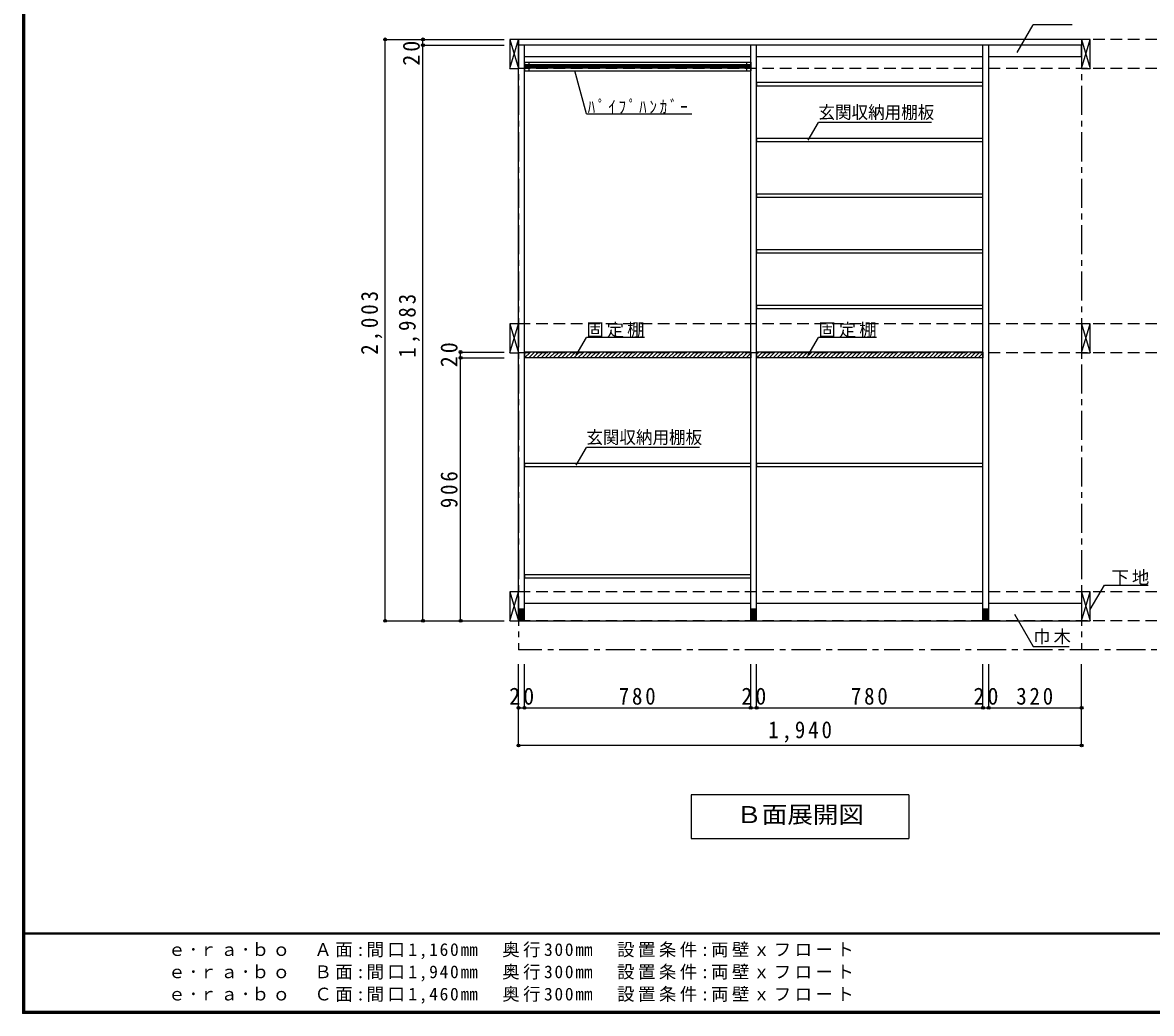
# Model space of a CAD drawing. Units: millimetres at full size, sheet at 1:20. Extents: x -8210 to 8210, y -5841 to 5773.
# Drawn here: x 410 to 4301, y 187 to 3601 of the extents above; entities that cross this region are included whole.
import ezdxf
from ezdxf.enums import TextEntityAlignment as Align

# ---------------------------------------------------------------- set-up
doc = ezdxf.new("R2010")
doc.units = ezdxf.units.MM
doc.header["$LTSCALE"] = 20
doc.header["$PDMODE"] = 32
doc.header["$PDSIZE"] = 10
doc.linetypes.add('CHAIN1', pattern=[8, 5, -1, 1, -1])
doc.linetypes.add('DASHED2', pattern=[3, 2, -1])
for name, color, linetype in [('0-2_本体', 2, 'Continuous'), ('0-3_固定棚', 3, 'Continuous'), ('0-4_可動棚', 3, 'Continuous'), ('0-5', 4, 'Continuous'), ('0-6_ﾊﾟｲﾌﾟﾊﾝｶﾞｰ', 4, 'Continuous'), ('0-7_桟木・巾木', 2, 'Continuous'), ('0-8_引き出し', 3, 'Continuous'), ('0-A_文字', 7, 'Continuous'), ('0-B_寸法', 4, 'Continuous'), ('0-C_ハッチ', 4, 'Continuous'), ('F-1_枠', 6, 'Continuous'), ('F-A_文字', 7, 'Continuous')]:
    doc.layers.add(name, color=color, linetype=linetype)
doc.styles.add('ＭＳ ゴシック', font='')
doc.styles.get('ＭＳ ゴシック').set_extended_font_data('MS Gothic')

# ---------------------------------------------------------------- blocks, each defined once
blk = doc.blocks.new('R40')
at = {"layer": '0-5', "color": 3}
for p, q in [((10, 18.67), (-10, 18.67)), ((-10, 16), (10, 16)), ((-10, 13.33), (10, 13.33)), ((-10, 10.67), (10, 10.67)), ((-10, 8), (10, 8)), ((-10, 5.33), (10, 5.33)), ((-10, 2.67), (10, 2.67)), ((-10, 0), (10, 0)), ((-10, -2.67), (10, -2.67)), ((-10, -5.33), (10, -5.33)), ((-10, -8), (10, -8)), ((-10, -10.67), (10, -10.67)), ((-10, -13.33), (10, -13.33)), ((-10, -16), (10, -16)), ((-10, -18.67), (10, -18.67))]:
    blk.add_line(p, q, dxfattribs=at)

msp = doc.modelspace()

# ---------------------------------------------------------------- linework, layer by layer
at = {"layer": '0-2_本体', "color": 3}
for p, q in [((2089.71, 3542.77), (2089.71, 3522.77)), ((2119.71, 3522.77), (2119.71, 3542.77)), ((4059.71, 3542.77), (2119.71, 3542.77)), ((4059.71, 3542.77), (4059.71, 3522.77)), ((2119.71, 1539.77), (2119.71, 3522.77)), ((4059.71, 3522.77), (2119.71, 3522.77)), ((2139.71, 1539.77), (2139.71, 3522.77)), ((2919.71, 1539.77), (2919.71, 3522.77)), ((2939.71, 1539.77), (2939.71, 3522.77)), ((3719.71, 1539.77), (3719.71, 3522.77)), ((3739.71, 1539.77), (3739.71, 3522.77)), ((2119.71, 1539.77), (4059.71, 1539.77)), ((4059.71, 1539.77), (4039.71, 1539.77))]:
    msp.add_line(p, q, dxfattribs=at)
at = {"layer": '0-3_固定棚'}
for p, q in [((2139.71, 2465.77), (2139.71, 2445.77)), ((2919.71, 2465.77), (2139.71, 2465.77)), ((2919.71, 2465.77), (2919.71, 2445.77)), ((2939.71, 2465.77), (2939.71, 2445.77)), ((3719.71, 2465.77), (2939.71, 2465.77)), ((3719.71, 2465.77), (3719.71, 2445.77)), ((2919.71, 2445.77), (2139.71, 2445.77)), ((3719.71, 2445.77), (2939.71, 2445.77))]:
    msp.add_line(p, q, dxfattribs=at)
at = {"layer": '0-4_可動棚'}
for p, q in [((2940.71, 3381.97), (2940.71, 3393.97)), ((3718.71, 3393.97), (2940.71, 3393.97)), ((3718.71, 3393.97), (3718.71, 3381.97)), ((3718.71, 3381.97), (2940.71, 3381.97)), ((2940.71, 3189.97), (2940.71, 3201.97)), ((3718.71, 3201.97), (2940.71, 3201.97)), ((3718.71, 3201.97), (3718.71, 3189.97)), ((3718.71, 3189.97), (2940.71, 3189.97)), ((2940.71, 2997.97), (2940.71, 3009.97)), ((3718.71, 3009.97), (2940.71, 3009.97)), ((3718.71, 2997.97), (2940.71, 2997.97)), ((3718.71, 3009.97), (3718.71, 2997.97)), ((2940.71, 2805.97), (2940.71, 2817.97)), ((3718.71, 2817.97), (2940.71, 2817.97)), ((3718.71, 2805.97), (2940.71, 2805.97)), ((3718.71, 2817.97), (3718.71, 2805.97)), ((2940.71, 2613.97), (2940.71, 2625.97)), ((3718.71, 2625.97), (2940.71, 2625.97)), ((3718.71, 2613.97), (2940.71, 2613.97)), ((3718.71, 2625.97), (3718.71, 2613.97)), ((2140.75, 2069.97), (2140.75, 2081.97)), ((2918.71, 2081.97), (2140.75, 2081.97)), ((2918.71, 2069.97), (2140.75, 2069.97)), ((2918.71, 2081.97), (2918.71, 2069.97)), ((2940.75, 2069.97), (2940.75, 2081.97)), ((3718.71, 2081.97), (2940.75, 2081.97)), ((3718.71, 2069.97), (2940.75, 2069.97)), ((3718.71, 2081.97), (3718.71, 2069.97)), ((2140.75, 1685.97), (2140.75, 1697.97)), ((2918.71, 1697.97), (2140.75, 1697.97)), ((2918.71, 1685.97), (2140.75, 1685.97)), ((2918.71, 1697.97), (2918.71, 1685.97))]:
    msp.add_line(p, q, dxfattribs=at)
at = {"layer": '0-6_ﾊﾟｲﾌﾟﾊﾝｶﾞｰ', "color": 3}
for p, q in [((2139.71, 3464.77), (2139.71, 3434.77)), ((2139.71, 3464.77), (2919.71, 3464.77)), ((2919.71, 3464.77), (2919.71, 3434.77)), ((2139.71, 3434.77), (2919.71, 3434.77))]:
    msp.add_line(p, q, dxfattribs=at)
at = {"layer": '0-6_ﾊﾟｲﾌﾟﾊﾝｶﾞｰ', "color": 7}
for p, q in [((2154.71, 3464.77), (2154.71, 3434.77)), ((2904.71, 3464.77), (2904.71, 3434.77))]:
    msp.add_line(p, q, dxfattribs=at)
at = {"layer": '0-6_ﾊﾟｲﾌﾟﾊﾝｶﾞｰ'}
for p, q in [((2919.71, 3455.77), (2139.71, 3455.77)), ((2919.71, 3451.77), (2139.71, 3451.77)), ((2919.71, 3447.77), (2139.71, 3447.77)), ((2919.71, 3443.77), (2139.71, 3443.77))]:
    msp.add_line(p, q, dxfattribs=at)
at = {"layer": '0-7_桟木・巾木', "color": 7}
for p, q in [((2119.71, 3482.77), (2119.71, 3522.77)), ((4059.71, 3482.77), (4059.71, 3522.77)), ((2919.71, 3482.77), (2139.71, 3482.77)), ((3719.71, 3482.77), (2939.71, 3482.77)), ((4059.71, 3482.77), (3739.71, 3482.77)), ((2119.71, 1539.77), (2119.71, 1599.77)), ((2139.71, 1599.77), (2919.71, 1599.77)), ((2939.71, 1599.77), (3719.71, 1599.77)), ((3739.71, 1599.77), (4059.71, 1599.77)), ((4059.71, 1599.77), (4059.71, 1539.77))]:
    msp.add_line(p, q, dxfattribs=at)
at = {"layer": '0-8_引き出し', "color": 7}
for p, q in [((2089.71, 3542.77), (2119.71, 3442.77)), ((2089.71, 3442.77), (2119.71, 3542.77)), ((4059.71, 3442.77), (4089.71, 3542.77)), ((4059.71, 3542.77), (4089.71, 3442.77)), ((2089.71, 2562.77), (2119.71, 2462.77)), ((2089.71, 2462.77), (2119.71, 2562.77)), ((4059.71, 2462.77), (4089.71, 2562.77)), ((4059.71, 2562.77), (4089.71, 2462.77)), ((2089.71, 1639.77), (2119.71, 1539.77)), ((2089.71, 1539.77), (2119.71, 1639.77)), ((4059.71, 1539.77), (4089.71, 1639.77)), ((4059.71, 1639.77), (4089.71, 1539.77))]:
    msp.add_line(p, q, dxfattribs=at)
at = {"layer": '0-8_引き出し'}
for p, q in [((4059.71, 3542.77), (4059.71, 3442.77)), ((4089.71, 3542.77), (4059.71, 3542.77)), ((4089.71, 3442.77), (4089.71, 3542.77)), ((4059.71, 3442.77), (4089.71, 3442.77)), ((4059.71, 2562.77), (4059.71, 2462.77)), ((4089.71, 2562.77), (4059.71, 2562.77)), ((4089.71, 2462.77), (4089.71, 2562.77)), ((4059.71, 2462.77), (4089.71, 2462.77)), ((4059.71, 1639.77), (4059.71, 1539.77)), ((4089.71, 1639.77), (4059.71, 1639.77)), ((4089.71, 1539.77), (4089.71, 1639.77)), ((4059.71, 1539.77), (4089.71, 1539.77))]:
    msp.add_line(p, q, dxfattribs=at)
for points in [[(2119.71, 3442.77), (2119.71, 3542.77), (2089.71, 3542.77), (2089.71, 3442.77)], [(2119.71, 2462.77), (2119.71, 2562.77), (2089.71, 2562.77), (2089.71, 2462.77)], [(2119.71, 1539.77), (2119.71, 1639.77), (2089.71, 1639.77), (2089.71, 1539.77)]]:
    msp.add_lwpolyline(points, close=True, dxfattribs=at)
at = {"layer": '0-A_文字'}
for p, q in [((3838.14, 3497.7), (3892.97, 3592.66)), ((4027.55, 3592.66), (3892.97, 3592.66)), ((2353.04, 3286.47), (2313.3, 3434.77)), ((2353.04, 3286.47), (2716.61, 3286.47)), ((3118.02, 3195.97), (3153.04, 3256.62)), ((3543.04, 3256.62), (3153.04, 3256.62)), ((2318.02, 2454.71), (2353.04, 2515.36)), ((2553.04, 2515.36), (2353.04, 2515.36)), ((3118.02, 2454.71), (3153.04, 2515.36)), ((3353.04, 2515.36), (3153.04, 2515.36)), ((2318.02, 2075.97), (2353.04, 2136.62)), ((2743.04, 2136.62), (2353.04, 2136.62)), ((3464.71, 939.77), (3464.71, 789.77)), ((2714.71, 789.77), (3464.71, 789.77))]:
    msp.add_line(p, q, dxfattribs=at)
at = {"layer": '0-A_文字', "linetype": 'CHAIN1'}
for p, q in [((2119.71, 3542.77), (2119.71, 1439.77)), ((4059.71, 3542.77), (4059.71, 1439.77)), ((6839.71, 1439.77), (2119.71, 1439.77))]:
    msp.add_line(p, q, dxfattribs=at)
at = {"layer": '0-A_文字'}
for points in [[(4089.71, 1578.09), (4138.48, 1662.55), (4289.01, 1662.55)], [(3464.71, 939.77), (2714.71, 939.77), (2714.71, 789.77)]]:
    msp.add_lwpolyline(points, dxfattribs=at)
at = {"layer": '0-B_寸法'}
for p, q in [((1659.71, 3542.77), (2069.71, 3542.77)), ((1659.71, 1539.77), (1659.71, 3542.77)), ((1789.71, 3522.77), (1789.71, 3542.77)), ((1789.71, 3542.77), (1919.71, 3542.77)), ((1789.71, 3522.77), (2069.71, 3522.77)), ((1789.71, 1539.77), (1789.71, 3522.77)), ((1919.71, 2445.77), (1919.71, 2465.77)), ((1919.71, 2465.77), (2069.71, 2465.77)), ((1919.71, 1539.77), (1919.71, 2445.77)), ((1919.71, 2445.77), (2069.71, 2445.77)), ((1659.71, 1539.77), (2069.71, 1539.77)), ((1789.71, 1539.77), (1919.71, 1539.77)), ((1919.71, 1539.77), (2069.71, 1539.77)), ((2119.71, 1109.77), (2119.71, 1389.77)), ((2119.71, 1239.77), (2119.71, 1389.77)), ((2139.71, 1239.77), (2139.71, 1389.77)), ((2919.71, 1239.77), (2919.71, 1389.77)), ((2939.71, 1239.77), (2939.71, 1389.77)), ((3719.71, 1239.77), (3719.71, 1389.77)), ((3739.71, 1239.77), (3739.71, 1389.77)), ((4059.71, 1239.77), (4059.71, 1389.77)), ((2119.71, 1109.77), (2119.71, 1239.77)), ((2119.71, 1239.77), (2139.71, 1239.77)), ((2139.71, 1239.77), (2919.71, 1239.77)), ((2919.71, 1239.77), (2939.71, 1239.77)), ((2939.71, 1239.77), (3719.71, 1239.77)), ((3719.71, 1239.77), (3739.71, 1239.77)), ((3739.71, 1239.77), (4059.71, 1239.77)), ((4059.71, 1109.77), (4059.71, 1239.77)), ((4059.71, 1109.77), (2119.71, 1109.77))]:
    msp.add_line(p, q, dxfattribs=at)
at = {"layer": '0-B_寸法', "linetype": 'DASHED2'}
for p, q in [((6839.71, 3542.77), (2119.71, 3542.77)), ((6839.71, 3442.77), (2119.71, 3442.77)), ((6839.71, 2562.77), (2119.71, 2562.77)), ((6839.71, 2462.77), (2119.71, 2462.77)), ((6839.71, 1639.77), (2119.71, 1639.77)), ((6839.71, 1539.77), (2119.71, 1539.77))]:
    msp.add_line(p, q, dxfattribs=at)
at = {"layer": '0-B_寸法', "color": 7}
msp.add_lwpolyline([(3828.75, 1562.01), (3892.97, 1450.79), (4016.73, 1450.79)], dxfattribs=at)
for p in [(1659.71, 3542.77), (1789.71, 3542.77), (1789.71, 3522.77), (1919.71, 2465.77), (1919.71, 2445.77), (1659.71, 1539.77), (1789.71, 1539.77), (1919.71, 1539.77), (2119.71, 1239.77), (2139.71, 1239.77), (2919.71, 1239.77), (2939.71, 1239.77), (3719.71, 1239.77), (3739.71, 1239.77), (4059.71, 1239.77), (2119.71, 1109.77), (4059.71, 1109.77)]:
    msp.add_point(p, dxfattribs=at)
at = {"layer": '0-C_ハッチ'}
for p, q in [((2139.71, 2459.47), (2146.02, 2465.77)), ((2140.16, 2445.77), (2160.16, 2465.77)), ((2154.3, 2445.77), (2174.3, 2465.77)), ((2168.44, 2445.77), (2188.44, 2465.77)), ((2182.59, 2445.77), (2202.59, 2465.77)), ((2196.73, 2445.77), (2216.73, 2465.77)), ((2210.87, 2445.77), (2230.87, 2465.77)), ((2225.01, 2445.77), (2245.01, 2465.77)), ((2239.16, 2445.77), (2259.16, 2465.77)), ((2253.3, 2445.77), (2273.3, 2465.77)), ((2267.44, 2445.77), (2287.44, 2465.77)), ((2281.58, 2445.77), (2301.58, 2465.77)), ((2295.72, 2445.77), (2315.72, 2465.77)), ((2309.87, 2445.77), (2329.87, 2465.77)), ((2324.01, 2445.77), (2344.01, 2465.77)), ((2338.15, 2445.77), (2358.15, 2465.77)), ((2352.29, 2445.77), (2372.29, 2465.77)), ((2366.43, 2445.77), (2386.43, 2465.77)), ((2380.58, 2445.77), (2400.58, 2465.77)), ((2394.72, 2445.77), (2414.72, 2465.77)), ((2408.86, 2445.77), (2428.86, 2465.77)), ((2423, 2445.77), (2443, 2465.77)), ((2437.15, 2445.77), (2457.15, 2465.77)), ((2451.29, 2445.77), (2471.29, 2465.77)), ((2465.43, 2445.77), (2485.43, 2465.77)), ((2479.57, 2445.77), (2499.57, 2465.77)), ((2493.71, 2445.77), (2513.71, 2465.77)), ((2507.86, 2445.77), (2527.86, 2465.77)), ((2522, 2445.77), (2542, 2465.77)), ((2536.14, 2445.77), (2556.14, 2465.77)), ((2550.28, 2445.77), (2570.28, 2465.77)), ((2564.42, 2445.77), (2584.42, 2465.77)), ((2578.57, 2445.77), (2598.57, 2465.77)), ((2592.71, 2445.77), (2612.71, 2465.77)), ((2606.85, 2445.77), (2626.85, 2465.77)), ((2620.99, 2445.77), (2640.99, 2465.77)), ((2635.14, 2445.77), (2655.14, 2465.77)), ((2649.28, 2445.77), (2669.28, 2465.77)), ((2663.42, 2445.77), (2683.42, 2465.77)), ((2677.56, 2445.77), (2697.56, 2465.77)), ((2691.7, 2445.77), (2711.7, 2465.77)), ((2705.85, 2445.77), (2725.85, 2465.77)), ((2719.99, 2445.77), (2739.99, 2465.77)), ((2734.13, 2445.77), (2754.13, 2465.77)), ((2748.27, 2445.77), (2768.27, 2465.77)), ((2762.41, 2445.77), (2782.41, 2465.77)), ((2776.56, 2445.77), (2796.56, 2465.77)), ((2790.7, 2445.77), (2810.7, 2465.77)), ((2804.84, 2445.77), (2824.84, 2465.77)), ((2818.98, 2445.77), (2838.98, 2465.77)), ((2833.13, 2445.77), (2853.13, 2465.77)), ((2847.27, 2445.77), (2867.27, 2465.77)), ((2861.41, 2445.77), (2881.41, 2465.77)), ((2875.55, 2445.77), (2895.55, 2465.77)), ((2889.69, 2445.77), (2909.69, 2465.77)), ((2903.84, 2445.77), (2919.71, 2461.65)), ((2939.71, 2459.47), (2946.02, 2465.77)), ((2940.16, 2445.77), (2960.16, 2465.77)), ((2954.3, 2445.77), (2974.3, 2465.77)), ((2968.44, 2445.77), (2988.44, 2465.77)), ((2982.59, 2445.77), (3002.59, 2465.77)), ((2996.73, 2445.77), (3016.73, 2465.77)), ((3010.87, 2445.77), (3030.87, 2465.77)), ((3025.01, 2445.77), (3045.01, 2465.77)), ((3039.16, 2445.77), (3059.16, 2465.77)), ((3053.3, 2445.77), (3073.3, 2465.77)), ((3067.44, 2445.77), (3087.44, 2465.77)), ((3081.58, 2445.77), (3101.58, 2465.77)), ((3095.72, 2445.77), (3115.72, 2465.77)), ((3109.87, 2445.77), (3129.87, 2465.77)), ((3124.01, 2445.77), (3144.01, 2465.77)), ((3138.15, 2445.77), (3158.15, 2465.77)), ((3152.29, 2445.77), (3172.29, 2465.77)), ((3166.43, 2445.77), (3186.43, 2465.77)), ((3180.58, 2445.77), (3200.58, 2465.77)), ((3194.72, 2445.77), (3214.72, 2465.77)), ((3208.86, 2445.77), (3228.86, 2465.77)), ((3223, 2445.77), (3243, 2465.77)), ((3237.15, 2445.77), (3257.15, 2465.77)), ((3251.29, 2445.77), (3271.29, 2465.77)), ((3265.43, 2445.77), (3285.43, 2465.77)), ((3279.57, 2445.77), (3299.57, 2465.77)), ((3293.71, 2445.77), (3313.71, 2465.77)), ((3307.86, 2445.77), (3327.86, 2465.77)), ((3322, 2445.77), (3342, 2465.77)), ((3336.14, 2445.77), (3356.14, 2465.77)), ((3350.28, 2445.77), (3370.28, 2465.77)), ((3364.42, 2445.77), (3384.42, 2465.77)), ((3378.57, 2445.77), (3398.57, 2465.77)), ((3392.71, 2445.77), (3412.71, 2465.77)), ((3406.85, 2445.77), (3426.85, 2465.77)), ((3420.99, 2445.77), (3440.99, 2465.77)), ((3435.14, 2445.77), (3455.14, 2465.77)), ((3449.28, 2445.77), (3469.28, 2465.77)), ((3463.42, 2445.77), (3483.42, 2465.77)), ((3477.56, 2445.77), (3497.56, 2465.77)), ((3491.7, 2445.77), (3511.7, 2465.77)), ((3505.85, 2445.77), (3525.85, 2465.77)), ((3519.99, 2445.77), (3539.99, 2465.77)), ((3534.13, 2445.77), (3554.13, 2465.77)), ((3548.27, 2445.77), (3568.27, 2465.77)), ((3562.41, 2445.77), (3582.41, 2465.77)), ((3576.56, 2445.77), (3596.56, 2465.77)), ((3590.7, 2445.77), (3610.7, 2465.77)), ((3604.84, 2445.77), (3624.84, 2465.77)), ((3618.98, 2445.77), (3638.98, 2465.77)), ((3633.13, 2445.77), (3653.13, 2465.77)), ((3647.27, 2445.77), (3667.27, 2465.77)), ((3661.41, 2445.77), (3681.41, 2465.77)), ((3675.55, 2445.77), (3695.55, 2465.77)), ((3689.69, 2445.77), (3709.69, 2465.77)), ((3703.84, 2445.77), (3719.71, 2461.65)), ((2917.98, 2445.77), (2919.71, 2447.51)), ((3717.98, 2445.77), (3719.71, 2447.51))]:
    msp.add_line(p, q, dxfattribs=at)
at = {"layer": 'F-1_枠'}
for p, q in [((410, 5773.33), (410, 186.67)), ((413.33, 5773.33), (413.33, 186.67)), ((416.67, 5773.33), (416.67, 186.67)), ((8210, 463.33), (410, 463.33)), ((8210, 460), (410, 460)), ((8210, 193.33), (410, 193.33)), ((8210, 190), (410, 190)), ((8210, 186.67), (410, 186.67))]:
    msp.add_line(p, q, dxfattribs=at)

# ---------------------------------------------------------------- block references
at = {"layer": '0-5'}
for p in [(2129.71, 1561.11), (2929.71, 1561.11), (3729.71, 1561.11)]:
    msp.add_blockref('R40', p, dxfattribs=at)

# ---------------------------------------------------------------- texts
at = {"layer": '0-A_文字', "style": 'ＭＳ ゴシック'}
for s, height, width, p in [('玄関収納用棚板', 43.99, 0.95, (3153.04, 3256.62)), ('玄関収納用棚板', 43.99, 0.95, (2353.04, 2136.62)), ('Ｂ面展開図', 58.65, 1.1, (2869.71, 824.77))]:
    msp.add_text(s, height=height, dxfattribs=dict(at, width=width)).set_placement(p, align=Align.BOTTOM_LEFT)
at = {"layer": '0-A_文字', "char_height": 43.99, "attachment_point": 7, "style": 'ＭＳ ゴシック'}
for s, insert in [('\\T1.39;\\W0.85;ﾊﾟｲﾌﾟﾊﾝｶﾞｰ', (2357.89, 3286.47)), ('\\T1.17;固定棚', (2353.04, 2515.36)), ('\\T1.17;固定棚', (3153.04, 2515.36)), ('\\T1.17;下地', (4162.98, 1662.55))]:
    msp.add_mtext(s, dxfattribs=dict(at, insert=insert))
at = {"layer": '0-B_寸法', "color": 7, "char_height": 58.65, "attachment_point": 7, "rotation": 90, "style": 'ＭＳ ゴシック'}
for s, insert in [('\\T1.27;\\W0.95;20', (1779.71, 3452.3)), ('\\T1.28;\\W0.9;2,003', (1649.71, 2456.27)), ('\\T1.28;\\W0.9;1,983', (1779.71, 2446.27)), ('\\T1.27;\\W0.95;20', (1909.71, 2413.27)), ('\\T1.27;\\W0.9;906', (1909.71, 1927.77))]:
    msp.add_mtext(s, dxfattribs=dict(at, insert=insert))
at = {"layer": '0-B_寸法', "color": 7, "attachment_point": 7, "style": 'ＭＳ ゴシック'}
for s, insert, char_height in [('\\T1.17;巾木', (3892.97, 1457.9), 43.99), ('\\T1.27;\\W0.95;20', (2087.21, 1249.77), 58.65), ('\\T1.27;\\W0.9;780', (2464.71, 1249.77), 58.65), ('\\T1.27;\\W0.95;20', (2887.21, 1249.77), 58.65), ('\\T1.27;\\W0.9;780', (3264.71, 1249.77), 58.65), ('\\T1.27;\\W0.95;20', (3687.21, 1249.77), 58.65), ('\\T1.27;\\W0.9;320', (3834.71, 1249.77), 58.65), ('\\T1.28;\\W0.9;1,940', (2979.71, 1119.77), 58.65)]:
    msp.add_mtext(s, dxfattribs=dict(at, insert=insert, char_height=char_height))
at = {"layer": 'F-A_文字', "char_height": 43.99, "attachment_point": 7, "style": 'ＭＳ ゴシック'}
for s, insert in [('\\T1.2;ｅ･ｒａ･ｂｏ\u3000Ａ面:間口1,160㎜\u3000奥行300㎜\u3000設置条件:両壁ｘフロート', (911.64, 373.33)), ('\\T1.2;ｅ･ｒａ･ｂｏ\u3000Ｂ面:間口1,940㎜\u3000奥行300㎜\u3000設置条件:両壁ｘフロート', (911.64, 296.67)), ('\\T1.2;ｅ･ｒａ･ｂｏ\u3000Ｃ面:間口1,460㎜\u3000奥行300㎜\u3000設置条件:両壁ｘフロート', (911.64, 220))]:
    msp.add_mtext(s, dxfattribs=dict(at, insert=insert))

doc.saveas('drawing.dxf')
